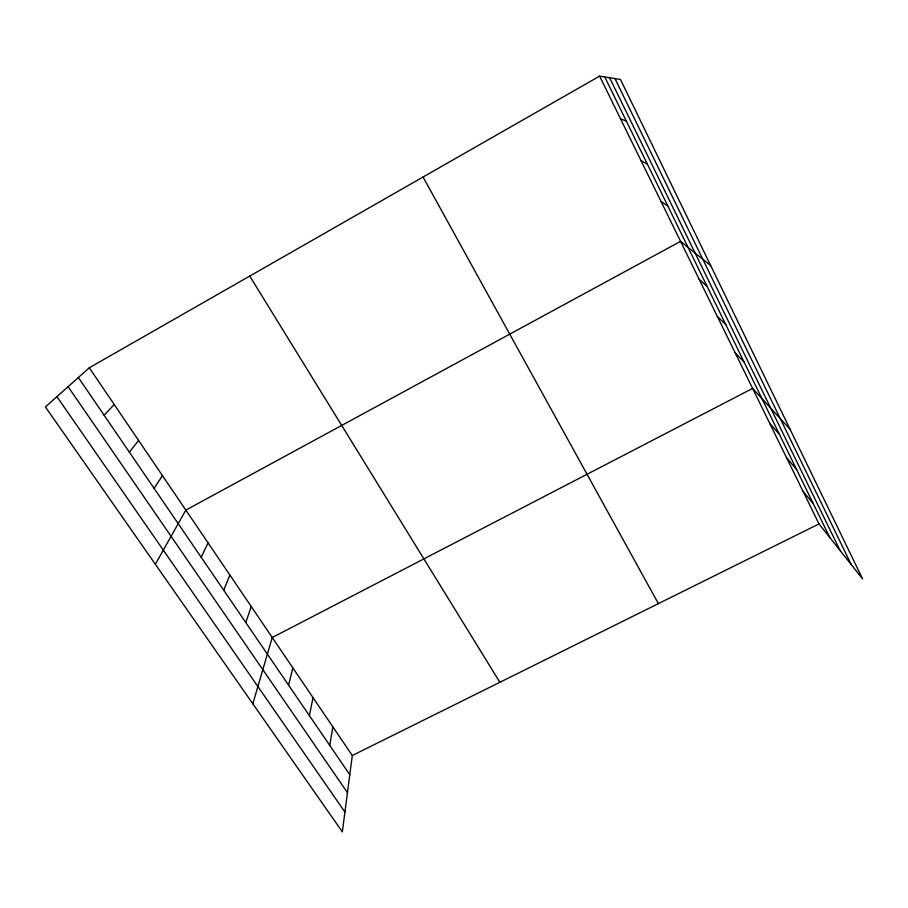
<?xml version="1.0" encoding="UTF-8"?>
<svg xmlns="http://www.w3.org/2000/svg" width="908" height="908" viewBox="0 0 908 908"><rect width="100%" height="100%" fill="white"/><g stroke="black" fill="none" stroke-linecap="round" stroke-linejoin="round"><path stroke-width="1.36" d="M89.302 367.763L352.293 755.524L342.339 831.876L45.4 406.932L89.302 367.763L599.62 76.124L620.47 79.473L862.6 578.895L819.005 523.916L599.62 76.124M329.774 745.468L332.85 726.854M309.378 715.617L313.033 697.628M288.585 685.188L292.841 667.857M252.833 703.779L272.252 637.518L752.619 388.42L790.142 429.439M245.75 622.502L251.278 606.589M223.697 590.211L229.894 575.059M201.179 557.274L208.091 542.905M155.347 564.277L185.845 510.103L680.569 241.358L710.714 265.601M154.054 488.3L162.453 475.622M129.367 452.173L138.583 440.425M104.136 415.251L114.204 404.48M352.293 755.524L819.005 523.916M620.55 118.835L626.338 121.059M641.003 160.602L647.393 164.144M661.013 201.428L667.959 206.241M699.16 279.289L707.15 286.44M717.354 316.427L725.821 324.655M735.162 352.792L744.095 362.042M769.723 423.321L779.507 434.501M786.476 457.53L796.656 469.606M802.91 491.058L813.466 503.997M56.909 396.66L344.926 812.058M68.1 386.683L347.458 792.661M78.36 377.524L349.796 774.751M249.745 276.077L499.865 682.294M423.06 177.026L658.402 603.627M609.643 77.736L840.127 550.554M604.773 76.953L829.923 537.695M614.966 78.587L851.227 564.549"/></g></svg>
